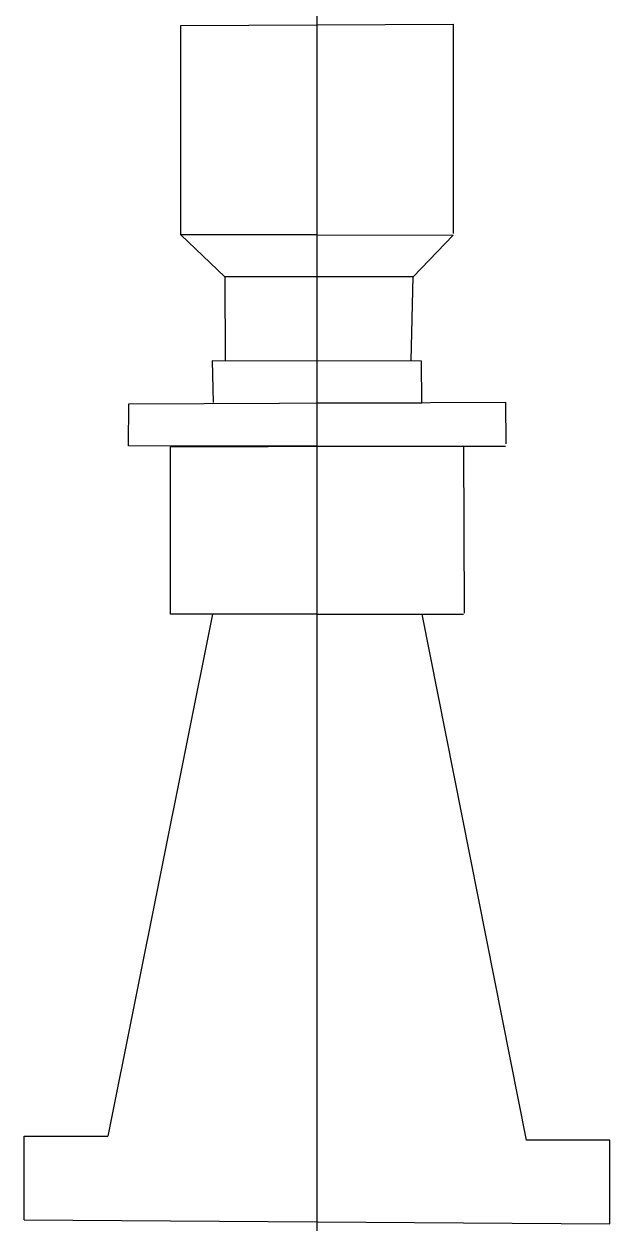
# Model space of a CAD drawing. Header units: inches. Extents: x 13 to 153, y 2 to 288.
import ezdxf

# ---------------------------------------------------------------- set-up
doc = ezdxf.new("R2010")
doc.units = ezdxf.units.IN
doc.header["$MEASUREMENT"] = 0

msp = doc.modelspace()

# ---------------------------------------------------------------- linework, layer by layer
at = {"linetype": 'ByBlock'}
for p, q in [((50.77, 287.71), (115.76, 288.08)), ((50.77, 237.71), (50.77, 287.71)), ((115.76, 288.08), (115.76, 238.08)), ((83.27, 237.7), (50.77, 237.71)), ((50.77, 237.71), (61.22, 227.69)), ((83.27, 237.7), (83.27, 237.7)), ((83.27, 237.7), (115.77, 237.69)), ((115.77, 237.69), (106.22, 227.69)), ((106.22, 227.69), (61.22, 227.69)), ((61.22, 227.69), (61.33, 207.69)), ((105.77, 207.7), (106.22, 227.69)), ((108.25, 207.58), (58.25, 207.68)), ((58.25, 207.68), (58.43, 197.68)), ((83.27, 207.63), (105.77, 207.7)), ((108.27, 197.58), (108.25, 207.58)), ((38.29, 197.35), (128.29, 197.8)), ((128.29, 197.8), (128.34, 187.8)), ((38.27, 187.35), (38.29, 197.35)), ((38.29, 197.35), (38.29, 197.35)), ((83.27, 197.58), (108.27, 197.58)), ((83.27, 187.24), (38.27, 187.35)), ((48.27, 187.12), (118.27, 187.37)), ((48.27, 147.12), (48.27, 187.12)), ((83.27, 187.24), (128.27, 187.24)), ((118.27, 187.37), (118.41, 147.37)), ((83.27, 147.12), (48.27, 147.12)), ((83.27, 147.12), (118.27, 147.12))]:
    msp.add_line(p, q, dxfattribs=at)
for p, q in [((58.27, 147.12), (33.27, 22.5)), ((83.27, 147.12), (58.27, 147.12)), ((83.27, 147.12), (83.27, 147.12)), ((83.27, 147.12), (108.27, 147.12)), ((108.27, 147.12), (133.26, 21.53)), ((13.27, 2.5), (13.27, 22.5)), ((13.27, 22.5), (33.27, 22.5)), ((153.26, 21.53), (133.26, 21.53)), ((153.26, 1.53), (153.26, 21.53)), ((13.27, 2.5), (153.26, 1.53))]:
    msp.add_line(p, q)
msp.add_xline((83.27, 2.01), (0, 1))

doc.saveas('drawing.dxf')
